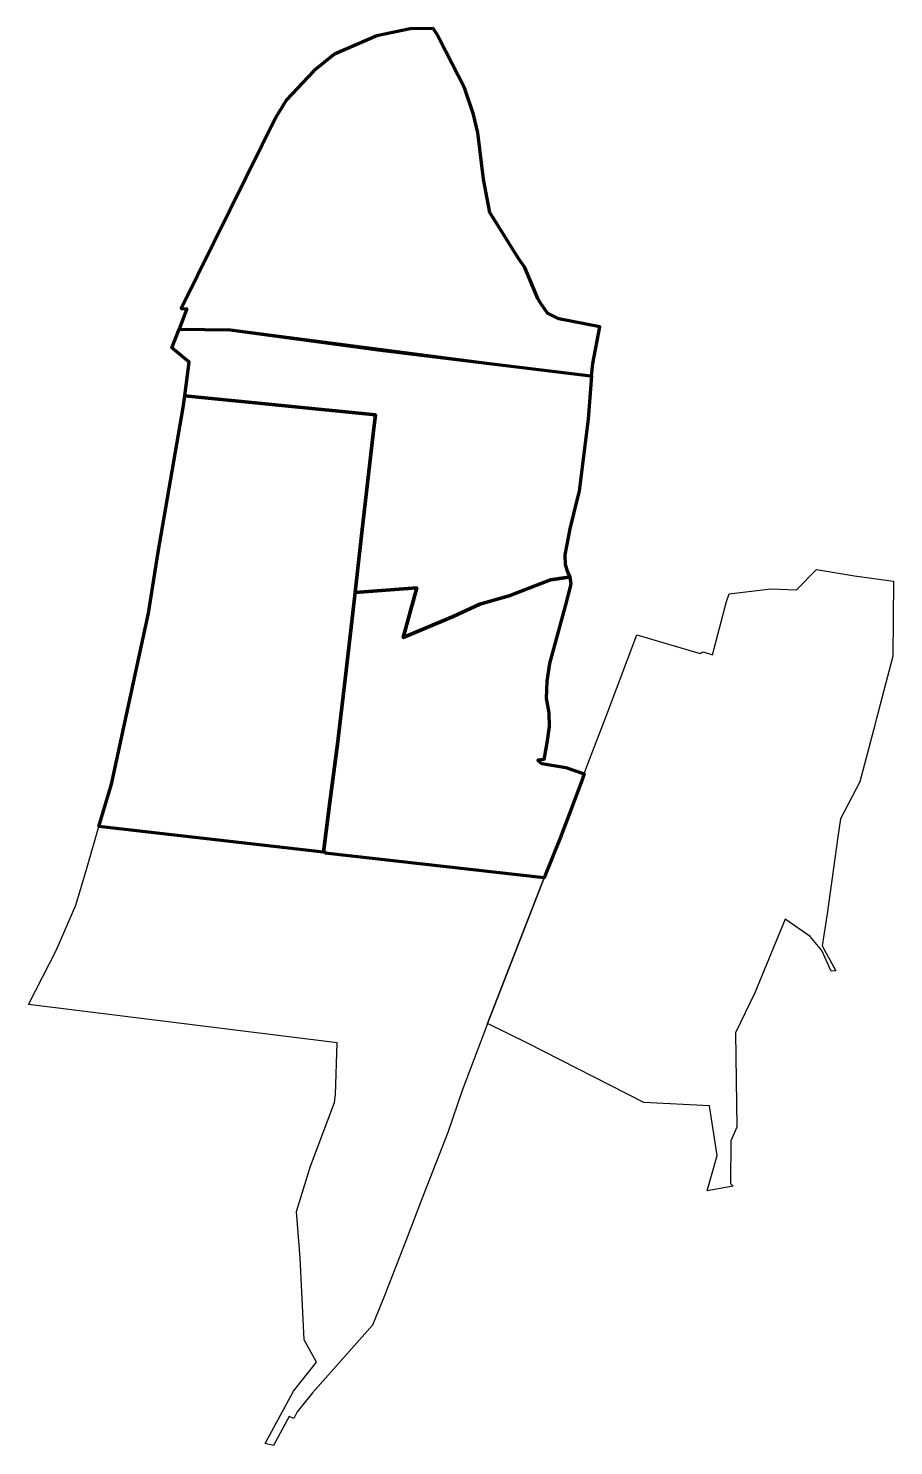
# Model space of a CAD drawing. Header units: feet. Extents: x 24 to 3626, y 2 to 5902.
import ezdxf

# ---------------------------------------------------------------- set-up
doc = ezdxf.new("R2010")
doc.units = ezdxf.units.FT
doc.header["$MEASUREMENT"] = 0
doc.layers.add('район', color=6, linetype='Continuous')

msp = doc.modelspace()

# ---------------------------------------------------------------- linework, layer by layer
at = {"layer": 'район', "color": 6, "lineweight": 100}
for points in [[(1052.7, 5530.3), (996.7, 5416.8), (660.6, 4736.1), (683.7, 4735), (651.1, 4650.5), (863.4, 4646.7), (1931.7, 4508.5), (2353.3, 4457.4), (2368.3, 4455.6), (2373.1, 4507.7), (2403.3, 4659.1), (2232.5, 4693.6), (2184.6, 4716.4), (2157.8, 4756.8), (2146.9, 4772.5), (2144.5, 4778.2), (2090.8, 4906.4), (2063.9, 4944.7), (1945.5, 5136.1), (1918.1, 5274.2), (1894.6, 5468), (1877.3, 5543.4), (1839.1, 5654.5), (1759.7, 5808.4), (1736.4, 5854.8), (1725.8, 5876.4), (1709.3, 5902.3), (1613, 5899.9), (1475, 5871.7), (1298.5, 5794.8), (1212.3, 5725.1), (1098, 5605.2), (1052.7, 5530.3)], [(651.1, 4650.5), (863.4, 4646.7), (1500.5, 4560.7), (1931.7, 4508.5), (2353.3, 4457.4), (2368.3, 4455.6), (2354.5, 4275.2), (2316.4, 3976.1), (2308.4, 3943.6), (2278.1, 3819.5), (2257.5, 3710.3), (2258.1, 3670.8), (2268, 3640.5), (2277.6, 3617.8), (2264.1, 3615.9), (2197.2, 3606.7), (2025.3, 3539.9), (1902.6, 3505), (1792, 3453.8), (1583.5, 3366.8), (1641.4, 3573.9), (1384, 3554.1), (1412.1, 3803), (1459.6, 4214.1), (1469, 4294.1), (675.2, 4373), (693.2, 4513), (621, 4572.2), (651.1, 4650.5)], [(1259.4, 2469), (1260.2, 2472), (1252.6, 2472.9), (317.7, 2580), (370.8, 2756.2), (524, 3467.9), (564.1, 3721.9), (668.9, 4323.5), (675.2, 4373), (1469, 4294.1), (1459.6, 4214.1), (1412.1, 3803), (1374.4, 3469.2), (1343.4, 3193.1), (1310.9, 2922.2), (1279.3, 2681.7), (1252, 2473)], [(1252, 2473), (1279.3, 2681.7), (1310.9, 2922.2), (1343.4, 3193.1), (1374.4, 3469.2), (1384, 3554.1), (1641.4, 3573.9), (1583.5, 3366.8), (1792, 3453.8), (1902.6, 3505), (2000.5, 3532.9), (2025.3, 3539.9), (2197.2, 3606.7), (2264.1, 3615.9), (2277.6, 3617.8), (2282.7, 3588.8), (2259.7, 3502.5), (2192.6, 3258.4), (2182.3, 3184.2), (2179.8, 3112.6), (2182.3, 3098.8), (2190.9, 3052.3), (2191.3, 2995.6), (2182.9, 2936.4), (2172.6, 2873.4), (2170.1, 2858), (2144, 2855.5), (2161.9, 2842.2), (2261.9, 2825.8), (2337.3, 2798.7), (2328.7, 2774.6), (2278.6, 2641.4), (2237.3, 2531.4), (2170.6, 2365.5), (1259.4, 2469)]]:
    msp.add_lwpolyline(points, dxfattribs=at)
at = {"layer": 'район'}
for points in [[(2958, 1082.7), (2850.1, 1063), (2891.7, 1210.6), (2859, 1416.9), (2585.8, 1431.2), (2101, 1677.9), (1935.8, 1759), (2170.6, 2365.5), (2237.3, 2531.4), (2278.6, 2641.4), (2328.7, 2774.6), (2337.3, 2798.7), (2352.4, 2840.6), (2431.3, 3045.6), (2556.7, 3377.8), (2820.8, 3299.9), (2832.8, 3306.4), (2871.8, 3294), (2930, 3517), (2941.7, 3548.9), (3114.8, 3569.5), (3220.9, 3565.2), (3304.6, 3648.9), (3462.1, 3623.2), (3625.7, 3601.3), (3622.7, 3288.3), (3554.6, 3029.4), (3543.3, 2986.5), (3485.3, 2765), (3404.1, 2612.3), (3393.1, 2537.1), (3349.4, 2216.2), (3328.2, 2083.3), (3385.2, 1978.3), (3365.2, 1976.9), (3327.2, 2063.7), (3277.9, 2121.9), (3174.6, 2194), (3047.6, 1887.2), (2967.3, 1720.5), (2972.6, 1328.8), (2947.9, 1271.9), (2947.2, 1093.9), (2958, 1082.7)], [(317.7, 2580), (1252, 2473), (1260.2, 2472), (1259.4, 2469), (2170.6, 2365.5), (1935.8, 1759), (1921.8, 1722.4), (1895.4, 1652.9), (1829.5, 1480.3), (1769.6, 1306), (1670.6, 1050.8), (1595.3, 855.3), (1508.3, 629.5), (1484.8, 572), (1457.1, 504), (1207.4, 222.1), (1143.3, 143.1), (1129.7, 115), (1109.4, 123.7), (1043.8, 2.3), (1009.8, 10.8), (1127.8, 229.3), (1223.5, 349.9), (1172.1, 443), (1155.6, 784), (1139.7, 976.4), (1198.6, 1165.8), (1298.2, 1431.3), (1303, 1463), (1309.5, 1679.7), (24, 1838.8), (139.4, 2063.9), (221, 2251.9), (266.3, 2400.8), (311.9, 2560.9), (317.7, 2580)]]:
    msp.add_lwpolyline(points, dxfattribs=at)

doc.saveas('drawing.dxf')
